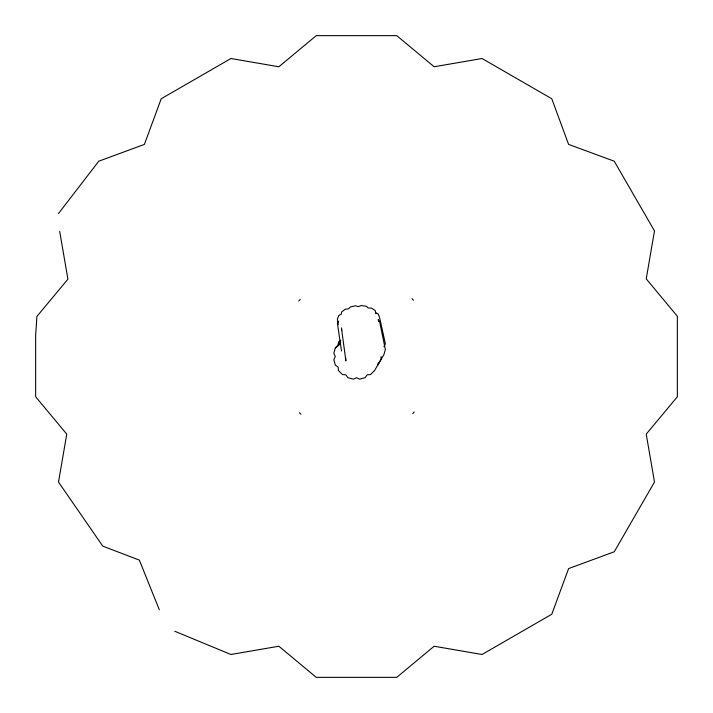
<?xml version="1.0" encoding="UTF-8"?>
<svg xmlns="http://www.w3.org/2000/svg" width="713" height="713" viewBox="0 0 713 713"><rect width="100%" height="100%" fill="white"/><g stroke="black" fill="none" stroke-linecap="round" stroke-linejoin="round"><path stroke-width="1.07" d="M340.457 340.457L338.443 342.472L338.131 345.894L335.315 347.873L333.844 353.381L335.288 356.5L333.844 359.619L335.315 365.127L338.131 367.106L338.443 370.528L342.472 374.557L345.894 374.869L347.873 377.685L353.381 379.156L356.5 377.712L359.619 379.156L365.127 377.685L367.106 374.869L370.528 374.557L374.557 370.528L380.84 359.78L381.161 356.607M378.416 362.373L377.685 365.127L383.888 354.682L385.35 349.548L379.583 321.456L378.22 319.495L378.683 321.67M383.968 346.705L385.385 343.773L379.548 317.41L378.14 313.916L375.51 312.74M338.728 321.18L337.409 323.256L341.5 351.01M58.511 213.499L98.768 161.209L144.4 144.4L161.209 98.768L230.941 58.511L278.863 66.764L316.242 35.65L396.758 35.65L434.137 66.764L482.059 58.511L551.791 98.768L568.6 144.4L614.232 161.209L654.489 230.941L646.236 278.863L677.35 316.242L677.35 396.758L646.236 434.137L654.489 482.059L614.232 551.791L568.6 568.6L551.791 614.232L482.059 654.489L434.137 646.236L396.758 677.35L316.242 677.35L278.863 646.236L230.941 654.489L174.765 631.255M338.889 345.119L340.404 343.577M335.315 347.873L340.689 342.436M298.747 300.993L300.244 299.496M412.756 413.504L414.253 412.007M338.443 342.472L340.725 340.226M412.007 298.747L413.504 300.244M299.496 412.756L300.993 414.253M159.311 609.749L139.347 560.097L102.77 546.14L58.511 482.059L66.755 434.137L35.65 396.758L35.65 335.003L36.933 316.403L67.922 279.175L59.696 231.44M375.992 313.711L375.198 310.538L371.428 308.087L368.238 308.025L366.375 306.287L361.241 305.547L358.345 306.608L355.43 305.797L350.324 306.964L348.488 308.863L345.306 309.201L341.58 311.973L341.313 314.201L338.702 315.592L337.365 319.21L338.238 324.629M341.75 330.128L341.438 327.927L345.894 360.947L345.609 357.792"/></g></svg>
